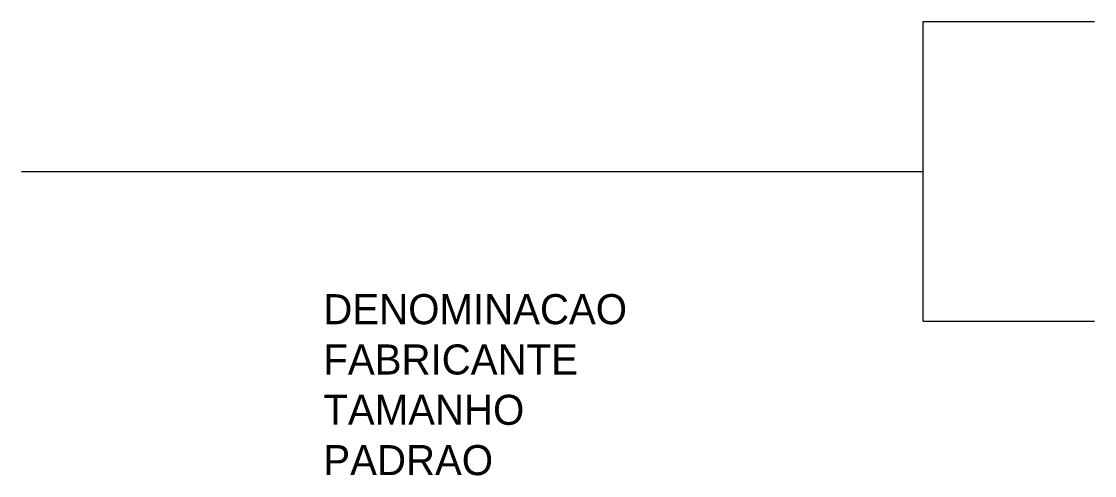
# Model space of a CAD drawing. Extents: x 32 to 211, y 107 to 183.
import ezdxf

# ---------------------------------------------------------------- set-up
doc = ezdxf.new("R2010")
doc.units = 0
doc.layers.add('TUPY', color=3, linetype='CONTINUOUS')

msp = doc.modelspace()

# ---------------------------------------------------------------- linework, layer by layer
at = {"layer": 'TUPY', "color": 0}
for p, q in [((182.17, 133.08), (182.17, 182.96)), ((182.17, 182.96), (210.67, 182.96)), ((32.17, 158.02), (182.17, 158.02)), ((182.17, 133.08), (210.67, 133.08))]:
    msp.add_line(p, q, dxfattribs=at)

# ---------------------------------------------------------------- texts
at = {"layer": 'TUPY', "color": 0, "flags": 1}
for tag, p, s in [('DENOMINACAO', (82.39, 132.6), 'CONEXAO PARA MANGUEIRA'), ('FABRICANTE', (82.39, 124.23), ''), ('TAMANHO', (82.39, 115.86), ''), ('PADRAO', (82.39, 107.49), '')]:
    msp.add_attdef(tag, p, s, height=5, dxfattribs=at)

doc.saveas('drawing.dxf')
